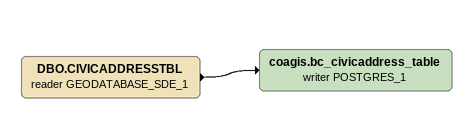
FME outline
DBO.CIVICADDRESSTBL (reader GEODATABASE_SDE_1)
    -> coagis.bc_civicaddress_table (writer POSTGRES_1)
coagis.bc_civicaddress_table (writer POSTGRES_1)
